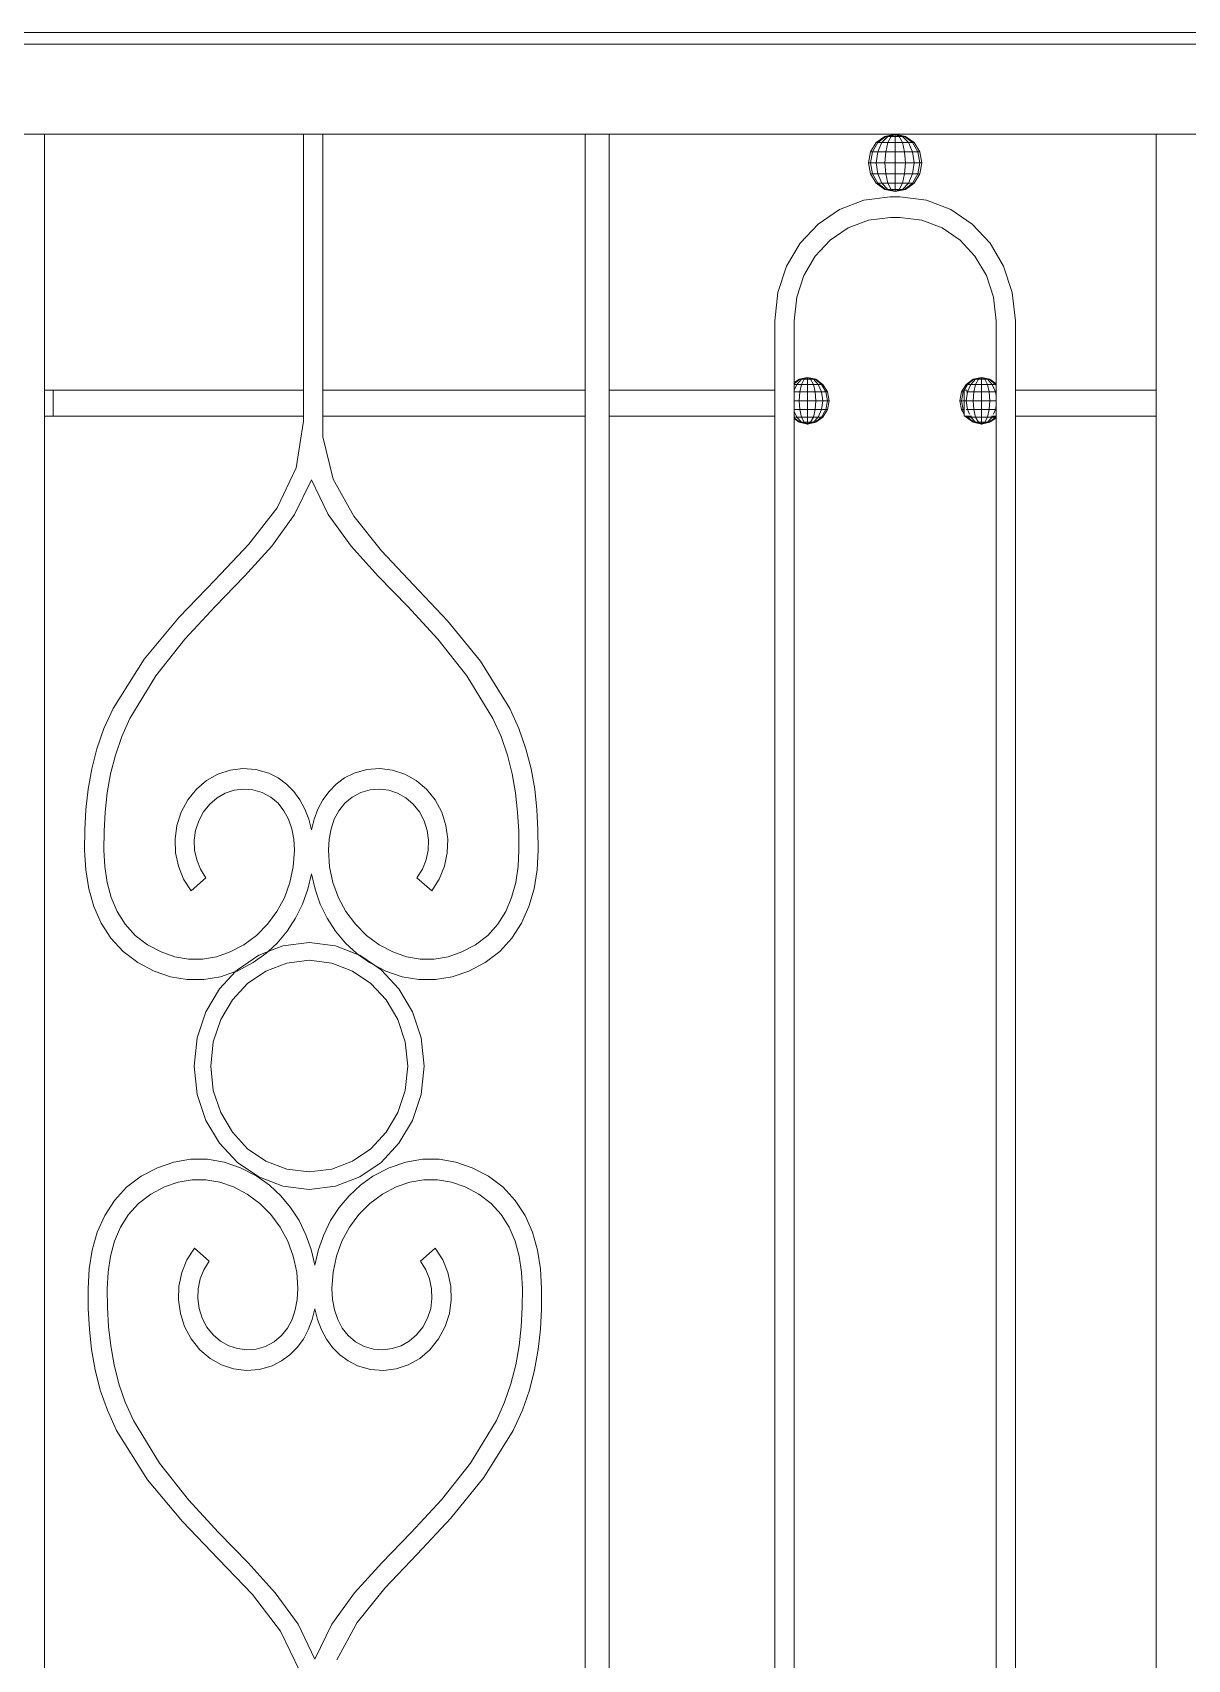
# Model space of a CAD drawing. Header units: millimetres. Extents: x 1832547 to 2001569, y -558009 to -417808.
# Drawn here: x 1952503 to 1952958, y -523340 to -522700 of the extents above; entities that cross this region are included whole.
import ezdxf

# ---------------------------------------------------------------- set-up
doc = ezdxf.new("R2010")
doc.units = ezdxf.units.MM
doc.header["$MEASUREMENT"] = 0
doc.layers.add('CA_manh 08', color=8, linetype='CONTINUOUS', lineweight=9)

msp = doc.modelspace()

# ---------------------------------------------------------------- linework, layer by layer
at = {"layer": 'CA_manh 08'}
for p, q in [((1954544.86, -522700.23), (1949274.75, -522700.23)), ((1949274.75, -522704.81), (1954544.86, -522704.81)), ((1950849.1, -522740.23), (1953667.69, -522740.23)), ((1952508.14, -522740.23), (1952498.69, -522740.23)), ((1952508.14, -522740.23), (1952508.14, -522841)), ((1952609.99, -522740.23), (1952508.14, -522740.23)), ((1952609.99, -522841), (1952609.99, -522740.23)), ((1952617.56, -522740.23), (1952609.99, -522740.23)), ((1952720.76, -522740.23), (1952617.56, -522740.23)), ((1952617.56, -522740.23), (1952617.56, -522841)), ((1952720.76, -522740.23), (1952730.22, -522740.23)), ((1952720.76, -522841), (1952720.76, -522740.23)), ((1952842.68, -522740.23), (1952730.22, -522740.23)), ((1952730.22, -522740.23), (1952730.22, -522841)), ((1952835.25, -522743.53), (1952838.66, -522741.09)), ((1952835.81, -522743.53), (1952838.96, -522741.09)), ((1952837.42, -522743.53), (1952839.84, -522741.09)), ((1952838.66, -522741.09), (1952842.68, -522740.23)), ((1952838.66, -522741.09), (1952838.96, -522741.09)), ((1952838.96, -522741.09), (1952842.68, -522740.23)), ((1952838.96, -522741.09), (1952839.84, -522741.09)), ((1952839.84, -522741.09), (1952842.68, -522740.23)), ((1952839.84, -522741.09), (1952841.14, -522741.09)), ((1952839.84, -522743.53), (1952841.14, -522741.09)), ((1952841.14, -522741.09), (1952842.68, -522740.23)), ((1952841.14, -522741.09), (1952842.68, -522741.09)), ((1952842.68, -522740.23), (1952842.68, -522741.09)), ((1952844.22, -522741.09), (1952842.68, -522740.23)), ((1952845.53, -522741.09), (1952842.68, -522740.23)), ((1952846.4, -522741.09), (1952842.68, -522740.23)), ((1952846.71, -522741.09), (1952842.68, -522740.23)), ((1952945.39, -522740.23), (1952842.68, -522740.23)), ((1952842.68, -522741.09), (1952844.22, -522741.09)), ((1952842.68, -522741.09), (1952842.68, -522743.53)), ((1952844.22, -522741.09), (1952845.53, -522741.09)), ((1952845.53, -522743.53), (1952844.22, -522741.09)), ((1952845.53, -522741.09), (1952846.4, -522741.09)), ((1952847.94, -522743.53), (1952845.53, -522741.09)), ((1952846.4, -522741.09), (1952846.71, -522741.09)), ((1952849.55, -522743.53), (1952846.4, -522741.09)), ((1952850.12, -522743.53), (1952846.71, -522741.09)), ((1952945.39, -522841), (1952945.39, -522740.23)), ((1952832.17, -522751.52), (1952832.97, -522747.2)), ((1952832.97, -522747.2), (1952835.25, -522743.53)), ((1952832.97, -522747.2), (1952833.71, -522747.2)), ((1952832.97, -522751.52), (1952833.71, -522747.2)), ((1952833.71, -522747.2), (1952835.81, -522743.53)), ((1952833.71, -522747.2), (1952835.81, -522747.2)), ((1952835.25, -522743.53), (1952835.81, -522743.53)), ((1952835.25, -522751.52), (1952835.81, -522747.2)), ((1952835.81, -522743.53), (1952837.42, -522743.53)), ((1952835.81, -522747.2), (1952837.42, -522743.53)), ((1952835.81, -522747.2), (1952838.96, -522747.2)), ((1952837.42, -522743.53), (1952839.84, -522743.53)), ((1952838.66, -522751.52), (1952838.96, -522747.2)), ((1952838.96, -522747.2), (1952839.84, -522743.53)), ((1952838.96, -522747.2), (1952842.68, -522747.2)), ((1952839.84, -522743.53), (1952842.68, -522743.53)), ((1952842.68, -522743.53), (1952845.53, -522743.53)), ((1952842.68, -522743.53), (1952842.68, -522747.2)), ((1952842.68, -522747.2), (1952846.4, -522747.2)), ((1952842.68, -522747.2), (1952842.68, -522751.52)), ((1952845.53, -522743.53), (1952847.94, -522743.53)), ((1952846.4, -522747.2), (1952845.53, -522743.53)), ((1952846.4, -522747.2), (1952849.55, -522747.2)), ((1952846.71, -522751.52), (1952846.4, -522747.2)), ((1952847.94, -522743.53), (1952849.55, -522743.53)), ((1952849.55, -522747.2), (1952847.94, -522743.53)), ((1952849.55, -522743.53), (1952850.12, -522743.53)), ((1952851.66, -522747.2), (1952849.55, -522743.53)), ((1952849.55, -522747.2), (1952851.66, -522747.2)), ((1952850.12, -522751.52), (1952849.55, -522747.2)), ((1952852.4, -522747.2), (1952850.12, -522743.53)), ((1952851.66, -522747.2), (1952852.4, -522747.2)), ((1952852.4, -522751.52), (1952851.66, -522747.2)), ((1952853.2, -522751.52), (1952852.4, -522747.2)), ((1952832.17, -522751.52), (1952832.97, -522751.52)), ((1952832.97, -522755.84), (1952832.17, -522751.52)), ((1952832.97, -522751.52), (1952835.25, -522751.52)), ((1952833.71, -522755.84), (1952832.97, -522751.52)), ((1952835.25, -522751.52), (1952838.66, -522751.52)), ((1952835.81, -522755.84), (1952835.25, -522751.52)), ((1952838.66, -522751.52), (1952842.68, -522751.52)), ((1952838.96, -522755.84), (1952838.66, -522751.52)), ((1952842.68, -522751.52), (1952846.71, -522751.52)), ((1952842.68, -522751.52), (1952842.68, -522755.84)), ((1952846.4, -522755.84), (1952846.71, -522751.52)), ((1952846.71, -522751.52), (1952850.12, -522751.52)), ((1952849.55, -522755.84), (1952850.12, -522751.52)), ((1952850.12, -522751.52), (1952852.4, -522751.52)), ((1952851.66, -522755.84), (1952852.4, -522751.52)), ((1952852.4, -522751.52), (1952853.2, -522751.52)), ((1952852.4, -522755.84), (1952853.2, -522751.52)), ((1952832.97, -522755.84), (1952833.71, -522755.84)), ((1952835.25, -522759.51), (1952832.97, -522755.84)), ((1952833.71, -522755.84), (1952835.81, -522755.84)), ((1952835.81, -522759.51), (1952833.71, -522755.84)), ((1952835.81, -522759.51), (1952835.25, -522759.51)), ((1952838.66, -522761.96), (1952835.25, -522759.51)), ((1952835.81, -522755.84), (1952838.96, -522755.84)), ((1952837.42, -522759.51), (1952835.81, -522755.84)), ((1952835.81, -522759.51), (1952837.42, -522759.51)), ((1952838.96, -522761.96), (1952835.81, -522759.51)), ((1952837.42, -522759.51), (1952839.84, -522759.51)), ((1952839.84, -522761.96), (1952837.42, -522759.51)), ((1952838.96, -522755.84), (1952842.68, -522755.84)), ((1952839.84, -522759.51), (1952838.96, -522755.84)), ((1952839.84, -522759.51), (1952842.68, -522759.51)), ((1952841.14, -522761.96), (1952839.84, -522759.51)), ((1952842.68, -522755.84), (1952846.4, -522755.84)), ((1952842.68, -522755.84), (1952842.68, -522759.51)), ((1952842.68, -522759.51), (1952845.53, -522759.51)), ((1952842.68, -522759.51), (1952842.68, -522761.96)), ((1952844.22, -522761.96), (1952845.53, -522759.51)), ((1952845.53, -522759.51), (1952846.4, -522755.84)), ((1952845.53, -522759.51), (1952847.94, -522759.51)), ((1952845.53, -522761.96), (1952847.94, -522759.51)), ((1952846.4, -522755.84), (1952849.55, -522755.84)), ((1952846.4, -522761.96), (1952849.55, -522759.51)), ((1952846.71, -522761.96), (1952850.12, -522759.51)), ((1952847.94, -522759.51), (1952849.55, -522755.84)), ((1952847.94, -522759.51), (1952849.55, -522759.51)), ((1952849.55, -522755.84), (1952851.66, -522755.84)), ((1952849.55, -522759.51), (1952851.66, -522755.84)), ((1952849.55, -522759.51), (1952850.12, -522759.51)), ((1952850.12, -522759.51), (1952852.4, -522755.84)), ((1952851.66, -522755.84), (1952852.4, -522755.84)), ((1952820.83, -522769.81), (1952830.38, -522766.14)), ((1952830.38, -522766.14), (1952840.78, -522764.85)), ((1952838.66, -522761.96), (1952838.96, -522761.96)), ((1952842.68, -522762.82), (1952838.66, -522761.96)), ((1952838.96, -522761.96), (1952839.84, -522761.96)), ((1952842.68, -522762.82), (1952838.96, -522761.96)), ((1952839.84, -522761.96), (1952841.14, -522761.96)), ((1952842.68, -522762.82), (1952839.84, -522761.96)), ((1952840.78, -522764.85), (1952844.57, -522764.85)), ((1952841.14, -522761.96), (1952842.68, -522761.96)), ((1952842.68, -522762.82), (1952841.14, -522761.96)), ((1952842.68, -522761.96), (1952844.22, -522761.96)), ((1952842.68, -522762.82), (1952844.22, -522761.96)), ((1952842.68, -522761.96), (1952842.68, -522762.82)), ((1952842.68, -522762.82), (1952845.53, -522761.96)), ((1952842.68, -522762.82), (1952846.4, -522761.96)), ((1952842.68, -522762.82), (1952846.71, -522761.96)), ((1952844.22, -522761.96), (1952845.53, -522761.96)), ((1952844.57, -522764.85), (1952854.97, -522766.14)), ((1952845.53, -522761.96), (1952846.4, -522761.96)), ((1952846.4, -522761.96), (1952846.71, -522761.96)), ((1952854.97, -522766.14), (1952864.52, -522769.81)), ((1952812.4, -522775.57), (1952820.83, -522769.81)), ((1952840.82, -522772.98), (1952832.14, -522774.06)), ((1952844.54, -522772.98), (1952840.82, -522772.98)), ((1952853.21, -522774.06), (1952844.54, -522772.98)), ((1952864.52, -522769.81), (1952872.95, -522775.57)), ((1952805.36, -522783.13), (1952812.4, -522775.57)), ((1952824.17, -522777.12), (1952817.14, -522781.92)), ((1952832.14, -522774.06), (1952824.17, -522777.12)), ((1952861.18, -522777.12), (1952853.21, -522774.06)), ((1952868.21, -522781.92), (1952861.18, -522777.12)), ((1952872.95, -522775.57), (1952879.99, -522783.13)), ((1952800, -522792.18), (1952805.36, -522783.13)), ((1952817.14, -522781.92), (1952811.28, -522788.22)), ((1952874.08, -522788.23), (1952868.21, -522781.92)), ((1952879.99, -522783.13), (1952885.35, -522792.18)), ((1952796.58, -522802.45), (1952800, -522792.18)), ((1952811.28, -522788.22), (1952806.8, -522795.77)), ((1952878.55, -522795.78), (1952874.08, -522788.23)), ((1952885.35, -522792.18), (1952888.77, -522802.45)), ((1952806.8, -522795.77), (1952803.95, -522804.33)), ((1952881.4, -522804.34), (1952878.55, -522795.78)), ((1952795.38, -522813.62), (1952796.58, -522802.45)), ((1952803.95, -522804.33), (1952802.95, -522813.65)), ((1952882.4, -522813.65), (1952881.4, -522804.34)), ((1952888.77, -522802.45), (1952889.97, -522813.62)), ((1952795.38, -522841), (1952795.38, -522813.62)), ((1952802.95, -522813.65), (1952802.95, -522838.1)), ((1952882.4, -522838.46), (1952882.4, -522813.65)), ((1952889.97, -522813.62), (1952889.97, -522841)), ((1952802.95, -522838.41), (1952805.19, -522836.67)), ((1952802.95, -522838.1), (1952804.95, -522836.67)), ((1952803.95, -522838.65), (1952805.9, -522836.67)), ((1952804.95, -522836.67), (1952808.2, -522835.97)), ((1952805.19, -522836.67), (1952804.95, -522836.67)), ((1952805.19, -522836.67), (1952808.2, -522835.97)), ((1952805.19, -522836.67), (1952805.9, -522836.67)), ((1952805.9, -522836.67), (1952808.2, -522835.97)), ((1952805.9, -522836.67), (1952806.96, -522836.67)), ((1952805.9, -522838.65), (1952806.96, -522836.67)), ((1952806.96, -522836.67), (1952808.2, -522835.97)), ((1952806.96, -522836.67), (1952808.2, -522836.67)), ((1952808.2, -522835.97), (1952808.2, -522836.67)), ((1952809.45, -522836.67), (1952808.2, -522835.97)), ((1952810.51, -522836.67), (1952808.2, -522835.97)), ((1952811.21, -522836.67), (1952808.2, -522835.97)), ((1952811.46, -522836.67), (1952808.2, -522835.97)), ((1952808.2, -522836.67), (1952809.45, -522836.67)), ((1952808.2, -522836.67), (1952808.2, -522838.65)), ((1952809.45, -522836.67), (1952810.51, -522836.67)), ((1952810.51, -522838.65), (1952809.45, -522836.67)), ((1952810.51, -522836.67), (1952811.21, -522836.67)), ((1952812.46, -522838.65), (1952810.51, -522836.67)), ((1952811.21, -522836.67), (1952811.46, -522836.67)), ((1952813.76, -522838.65), (1952811.21, -522836.67)), ((1952814.22, -522838.65), (1952811.46, -522836.67)), ((1952870.63, -522838.65), (1952873.39, -522836.67)), ((1952871.09, -522838.65), (1952873.64, -522836.67)), ((1952872.39, -522838.65), (1952874.34, -522836.67)), ((1952873.39, -522836.67), (1952876.65, -522835.97)), ((1952873.64, -522836.67), (1952873.39, -522836.67)), ((1952873.64, -522836.67), (1952876.65, -522835.97)), ((1952873.64, -522836.67), (1952874.34, -522836.67)), ((1952874.34, -522836.67), (1952876.65, -522835.97)), ((1952874.34, -522836.67), (1952875.4, -522836.67)), ((1952874.34, -522838.65), (1952875.4, -522836.67)), ((1952875.4, -522836.67), (1952876.65, -522835.97)), ((1952875.4, -522836.67), (1952876.65, -522836.67)), ((1952876.65, -522835.97), (1952876.65, -522836.67)), ((1952877.89, -522836.67), (1952876.65, -522835.97)), ((1952878.95, -522836.67), (1952876.65, -522835.97)), ((1952879.66, -522836.67), (1952876.65, -522835.97)), ((1952879.91, -522836.67), (1952876.65, -522835.97)), ((1952876.65, -522836.67), (1952877.89, -522836.67)), ((1952876.65, -522836.67), (1952876.65, -522838.65)), ((1952877.89, -522836.67), (1952878.95, -522836.67)), ((1952878.95, -522838.65), (1952877.89, -522836.67)), ((1952878.95, -522836.67), (1952879.66, -522836.67)), ((1952880.9, -522838.65), (1952878.95, -522836.67)), ((1952879.66, -522836.67), (1952879.91, -522836.67)), ((1952882.21, -522838.65), (1952879.66, -522836.67)), ((1952882.4, -522838.46), (1952879.91, -522836.67)), ((1952511.57, -522841), (1952508.14, -522841)), ((1952508.14, -522851.16), (1952508.14, -522841)), ((1952511.57, -522851.16), (1952511.57, -522841)), ((1952511.57, -522841), (1952609.99, -522841)), ((1952609.99, -522841), (1952609.99, -522851.16)), ((1952617.56, -522841), (1952720.76, -522841)), ((1952617.56, -522851.16), (1952617.56, -522841)), ((1952720.76, -522851.16), (1952720.76, -522841)), ((1952730.22, -522841), (1952795.38, -522841)), ((1952730.22, -522841), (1952730.22, -522851.16)), ((1952795.38, -522851.16), (1952795.38, -522841)), ((1952802.95, -522838.1), (1952802.95, -522838.41)), ((1952802.95, -522838.41), (1952802.95, -522838.65)), ((1952802.95, -522838.65), (1952803.95, -522838.65)), ((1952802.95, -522840.92), (1952803.95, -522838.65)), ((1952802.95, -522838.65), (1952802.95, -522840.92)), ((1952802.95, -522840.92), (1952802.95, -522841.62)), ((1952802.95, -522841.62), (1952805.19, -522841.62)), ((1952802.95, -522841.62), (1952802.95, -522845.12)), ((1952803.95, -522838.65), (1952805.9, -522838.65)), ((1952804.95, -522845.12), (1952805.19, -522841.62)), ((1952805.19, -522841.62), (1952805.9, -522838.65)), ((1952805.19, -522841.62), (1952808.2, -522841.62)), ((1952805.9, -522838.65), (1952808.2, -522838.65)), ((1952808.2, -522838.65), (1952810.51, -522838.65)), ((1952808.2, -522838.65), (1952808.2, -522841.62)), ((1952808.2, -522841.62), (1952811.21, -522841.62)), ((1952808.2, -522841.62), (1952808.2, -522845.12)), ((1952810.51, -522838.65), (1952812.46, -522838.65)), ((1952811.21, -522841.62), (1952810.51, -522838.65)), ((1952811.21, -522841.62), (1952813.76, -522841.62)), ((1952811.46, -522845.12), (1952811.21, -522841.62)), ((1952812.46, -522838.65), (1952813.76, -522838.65)), ((1952813.76, -522841.62), (1952812.46, -522838.65)), ((1952813.76, -522838.65), (1952814.22, -522838.65)), ((1952815.47, -522841.62), (1952813.76, -522838.65)), ((1952813.76, -522841.62), (1952815.47, -522841.62)), ((1952814.22, -522845.12), (1952813.76, -522841.62)), ((1952816.07, -522841.62), (1952814.22, -522838.65)), ((1952815.47, -522841.62), (1952816.07, -522841.62)), ((1952816.07, -522845.12), (1952815.47, -522841.62)), ((1952816.72, -522845.12), (1952816.07, -522841.62)), ((1952868.14, -522845.12), (1952868.78, -522841.62)), ((1952868.78, -522841.62), (1952870.63, -522838.65)), ((1952868.78, -522841.62), (1952869.38, -522841.62)), ((1952868.78, -522845.12), (1952869.38, -522841.62)), ((1952869.38, -522841.62), (1952869.79, -522841)), ((1952869.38, -522841.62), (1952869.79, -522841.62)), ((1952869.79, -522841), (1952871.09, -522838.65)), ((1952871.01, -522841), (1952869.79, -522841)), ((1952869.79, -522841), (1952869.79, -522841.62)), ((1952869.79, -522841.62), (1952869.79, -522845.12)), ((1952870.56, -522841.62), (1952871.09, -522841.62)), ((1952870.63, -522838.65), (1952871.09, -522838.65)), ((1952870.63, -522845.12), (1952871.09, -522841.62)), ((1952871.09, -522838.65), (1952872.39, -522838.65)), ((1952871.09, -522841.62), (1952872.39, -522838.65)), ((1952871.09, -522841.62), (1952873.64, -522841.62)), ((1952872.39, -522838.65), (1952874.34, -522838.65)), ((1952873.39, -522845.12), (1952873.64, -522841.62)), ((1952873.64, -522841.62), (1952874.34, -522838.65)), ((1952873.64, -522841.62), (1952876.65, -522841.62)), ((1952874.34, -522838.65), (1952876.65, -522838.65)), ((1952876.65, -522838.65), (1952878.95, -522838.65)), ((1952876.65, -522838.65), (1952876.65, -522841.62)), ((1952876.65, -522841.62), (1952879.66, -522841.62)), ((1952876.65, -522841.62), (1952876.65, -522845.12)), ((1952878.95, -522838.65), (1952880.9, -522838.65)), ((1952879.66, -522841.62), (1952878.95, -522838.65)), ((1952879.66, -522841.62), (1952882.21, -522841.62)), ((1952879.91, -522845.12), (1952879.66, -522841.62)), ((1952880.9, -522838.65), (1952882.21, -522838.65)), ((1952882.21, -522841.62), (1952880.9, -522838.65)), ((1952882.21, -522838.65), (1952882.4, -522838.65)), ((1952882.4, -522838.99), (1952882.21, -522838.65)), ((1952882.21, -522841.62), (1952882.4, -522841.62)), ((1952882.4, -522843.09), (1952882.21, -522841.62)), ((1952882.4, -522841), (1952882.28, -522841)), ((1952882.4, -522838.65), (1952882.4, -522838.46)), ((1952882.4, -522838.99), (1952882.4, -522838.65)), ((1952882.4, -522841), (1952882.4, -522838.99)), ((1952882.4, -522841.62), (1952882.4, -522841)), ((1952882.4, -522843.09), (1952882.4, -522841.62)), ((1952882.4, -522845.12), (1952882.4, -522843.09)), ((1952945.39, -522841), (1952889.97, -522841)), ((1952889.97, -522841), (1952889.97, -522851.16)), ((1952945.39, -522841), (1952945.39, -522851.16)), ((1952802.95, -522845.12), (1952804.95, -522845.12)), ((1952802.95, -522845.12), (1952802.95, -522848.61)), ((1952802.95, -522848.61), (1952805.19, -522848.61)), ((1952802.95, -522848.61), (1952802.95, -522849.32)), ((1952803.95, -522851.58), (1952802.95, -522849.32)), ((1952802.95, -522849.32), (1952802.95, -522851.58)), ((1952804.95, -522845.12), (1952808.2, -522845.12)), ((1952805.19, -522848.61), (1952804.95, -522845.12)), ((1952805.19, -522848.61), (1952808.2, -522848.61)), ((1952805.9, -522851.58), (1952805.19, -522848.61)), ((1952808.2, -522845.12), (1952811.46, -522845.12)), ((1952808.2, -522845.12), (1952808.2, -522848.61)), ((1952808.2, -522848.61), (1952811.21, -522848.61)), ((1952808.2, -522848.61), (1952808.2, -522851.58)), ((1952810.51, -522851.58), (1952811.21, -522848.61)), ((1952811.21, -522848.61), (1952811.46, -522845.12)), ((1952811.21, -522848.61), (1952813.76, -522848.61)), ((1952811.46, -522845.12), (1952814.22, -522845.12)), ((1952812.46, -522851.58), (1952813.76, -522848.61)), ((1952813.76, -522848.61), (1952814.22, -522845.12)), ((1952813.76, -522848.61), (1952815.47, -522848.61)), ((1952813.76, -522851.58), (1952815.47, -522848.61)), ((1952814.22, -522845.12), (1952816.07, -522845.12)), ((1952814.22, -522851.58), (1952816.07, -522848.61)), ((1952815.47, -522848.61), (1952816.07, -522845.12)), ((1952815.47, -522848.61), (1952816.07, -522848.61)), ((1952816.07, -522845.12), (1952816.72, -522845.12)), ((1952816.07, -522848.61), (1952816.72, -522845.12)), ((1952868.14, -522845.12), (1952868.78, -522845.12)), ((1952868.78, -522848.61), (1952868.14, -522845.12)), ((1952869.38, -522848.61), (1952868.78, -522845.12)), ((1952868.78, -522845.12), (1952869.79, -522845.12)), ((1952868.78, -522848.61), (1952869.38, -522848.61)), ((1952869.79, -522850.23), (1952868.78, -522848.61)), ((1952869.38, -522848.61), (1952869.79, -522848.61)), ((1952869.79, -522849.32), (1952869.38, -522848.61)), ((1952869.79, -522845.12), (1952870.63, -522845.12)), ((1952869.79, -522845.12), (1952869.79, -522848.61)), ((1952869.79, -522848.61), (1952869.79, -522849.32)), ((1952869.79, -522849.32), (1952869.79, -522850.23)), ((1952870.56, -522848.61), (1952871.09, -522848.61)), ((1952870.63, -522845.12), (1952873.39, -522845.12)), ((1952871.09, -522848.61), (1952870.63, -522845.12)), ((1952871.09, -522848.61), (1952873.64, -522848.61)), ((1952871.88, -522850.42), (1952871.09, -522848.61)), ((1952873.39, -522845.12), (1952876.65, -522845.12)), ((1952873.64, -522848.61), (1952873.39, -522845.12)), ((1952873.64, -522848.61), (1952876.65, -522848.61)), ((1952874.34, -522851.58), (1952873.64, -522848.61)), ((1952876.65, -522845.12), (1952879.91, -522845.12)), ((1952876.65, -522845.12), (1952876.65, -522848.61)), ((1952876.65, -522848.61), (1952879.66, -522848.61)), ((1952876.65, -522848.61), (1952876.65, -522851.58)), ((1952878.95, -522851.58), (1952879.66, -522848.61)), ((1952879.66, -522848.61), (1952879.91, -522845.12)), ((1952879.66, -522848.61), (1952882.21, -522848.61)), ((1952879.91, -522845.12), (1952882.4, -522845.12)), ((1952881.41, -522850.42), (1952882.21, -522848.61)), ((1952882.21, -522848.61), (1952882.4, -522847.14)), ((1952882.21, -522848.61), (1952882.4, -522848.61)), ((1952882.4, -522847.14), (1952882.4, -522845.12)), ((1952882.4, -522848.61), (1952882.4, -522847.14)), ((1952882.4, -522851.16), (1952882.4, -522848.61)), ((1952508.14, -522851.16), (1952511.57, -522851.16)), ((1952508.14, -522851.16), (1952508.14, -523363.43)), ((1952609.99, -522851.16), (1952511.57, -522851.16)), ((1952609.99, -522853.15), (1952607.15, -522871.46)), ((1952609.99, -522853.15), (1952609.99, -522851.16)), ((1952720.76, -522851.16), (1952617.56, -522851.16)), ((1952617.56, -522859.32), (1952617.56, -522851.16)), ((1952720.76, -523363.43), (1952720.76, -522851.16)), ((1952795.38, -522851.16), (1952730.22, -522851.16)), ((1952730.22, -522851.16), (1952730.22, -523363.43)), ((1952795.38, -523363.43), (1952795.38, -522851.16)), ((1952802.95, -522851.58), (1952803.95, -522851.58)), ((1952802.95, -522851.58), (1952802.95, -522851.82)), ((1952805.19, -522853.56), (1952802.95, -522851.82)), ((1952802.95, -522851.82), (1952802.95, -522852.13)), ((1952804.95, -522853.56), (1952802.95, -522852.13)), ((1952802.95, -522852.13), (1952802.95, -523368.32)), ((1952803.95, -522851.58), (1952805.9, -522851.58)), ((1952805.9, -522853.56), (1952803.95, -522851.58)), ((1952804.95, -522853.56), (1952805.19, -522853.56)), ((1952808.2, -522854.26), (1952804.95, -522853.56)), ((1952805.19, -522853.56), (1952805.9, -522853.56)), ((1952808.2, -522854.26), (1952805.19, -522853.56)), ((1952805.9, -522851.58), (1952808.2, -522851.58)), ((1952806.96, -522853.56), (1952805.9, -522851.58)), ((1952805.9, -522853.56), (1952806.96, -522853.56)), ((1952808.2, -522854.26), (1952805.9, -522853.56)), ((1952806.96, -522853.56), (1952808.2, -522853.56)), ((1952808.2, -522854.26), (1952806.96, -522853.56)), ((1952808.2, -522851.58), (1952810.51, -522851.58)), ((1952808.2, -522851.58), (1952808.2, -522853.56)), ((1952808.2, -522853.56), (1952809.45, -522853.56)), ((1952808.2, -522854.26), (1952809.45, -522853.56)), ((1952808.2, -522853.56), (1952808.2, -522854.26)), ((1952808.2, -522854.26), (1952810.51, -522853.56)), ((1952808.2, -522854.26), (1952811.21, -522853.56)), ((1952808.2, -522854.26), (1952811.46, -522853.56)), ((1952809.45, -522853.56), (1952810.51, -522851.58)), ((1952809.45, -522853.56), (1952810.51, -522853.56)), ((1952810.51, -522851.58), (1952812.46, -522851.58)), ((1952810.51, -522853.56), (1952812.46, -522851.58)), ((1952810.51, -522853.56), (1952811.21, -522853.56)), ((1952811.21, -522853.56), (1952813.76, -522851.58)), ((1952811.21, -522853.56), (1952811.46, -522853.56)), ((1952811.46, -522853.56), (1952814.22, -522851.58)), ((1952812.46, -522851.58), (1952813.76, -522851.58)), ((1952813.76, -522851.58), (1952814.22, -522851.58)), ((1952869.79, -522851.16), (1952869.79, -522850.23)), ((1952870.36, -522851.16), (1952869.79, -522851.16)), ((1952870.63, -522851.58), (1952870.36, -522851.16)), ((1952870.36, -522851.16), (1952870.84, -522851.16)), ((1952871.09, -522851.58), (1952870.63, -522851.58)), ((1952873.39, -522853.56), (1952870.63, -522851.58)), ((1952871.09, -522851.58), (1952870.84, -522851.16)), ((1952870.84, -522851.16), (1952872.2, -522851.16)), ((1952871.09, -522851.58), (1952872.39, -522851.58)), ((1952873.64, -522853.56), (1952871.09, -522851.58)), ((1952872.39, -522851.58), (1952872.2, -522851.16)), ((1952872.2, -522851.16), (1952872.69, -522851.16)), ((1952872.39, -522851.58), (1952874.34, -522851.58)), ((1952874.34, -522853.56), (1952872.39, -522851.58)), ((1952873.39, -522853.56), (1952873.64, -522853.56)), ((1952876.65, -522854.26), (1952873.39, -522853.56)), ((1952873.64, -522853.56), (1952874.34, -522853.56)), ((1952876.65, -522854.26), (1952873.64, -522853.56)), ((1952874.34, -522851.58), (1952876.65, -522851.58)), ((1952875.4, -522853.56), (1952874.34, -522851.58)), ((1952874.34, -522853.56), (1952875.4, -522853.56)), ((1952876.65, -522854.26), (1952874.34, -522853.56)), ((1952875.4, -522853.56), (1952876.65, -522853.56)), ((1952876.65, -522854.26), (1952875.4, -522853.56)), ((1952876.65, -522851.58), (1952878.95, -522851.58)), ((1952876.65, -522851.58), (1952876.65, -522853.56)), ((1952876.65, -522853.56), (1952877.89, -522853.56)), ((1952876.65, -522854.26), (1952877.89, -522853.56)), ((1952876.65, -522853.56), (1952876.65, -522854.26)), ((1952876.65, -522854.26), (1952878.95, -522853.56)), ((1952876.65, -522854.26), (1952879.66, -522853.56)), ((1952876.65, -522854.26), (1952879.91, -522853.56)), ((1952877.89, -522853.56), (1952878.95, -522851.58)), ((1952877.89, -522853.56), (1952878.95, -522853.56)), ((1952878.95, -522851.58), (1952880.9, -522851.58)), ((1952878.95, -522853.56), (1952880.9, -522851.58)), ((1952878.95, -522853.56), (1952879.66, -522853.56)), ((1952879.66, -522853.56), (1952882.21, -522851.58)), ((1952879.66, -522853.56), (1952879.91, -522853.56)), ((1952879.91, -522853.56), (1952882.4, -522851.77)), ((1952880.61, -522851.16), (1952881.09, -522851.16)), ((1952880.9, -522851.58), (1952881.09, -522851.16)), ((1952880.9, -522851.58), (1952882.21, -522851.58)), ((1952881.09, -522851.16), (1952882.4, -522851.16)), ((1952882.21, -522851.58), (1952882.4, -522851.25)), ((1952882.21, -522851.58), (1952882.4, -522851.58)), ((1952882.4, -522851.25), (1952882.4, -522851.16)), ((1952882.4, -522851.58), (1952882.4, -522851.25)), ((1952882.4, -522851.77), (1952882.4, -522851.58)), ((1952882.4, -523361.66), (1952882.4, -522851.77)), ((1952889.97, -522851.16), (1952945.39, -522851.16)), ((1952889.97, -522851.16), (1952889.97, -523363.43)), ((1952945.39, -523363.43), (1952945.39, -522851.16)), ((1952621.71, -522875.94), (1952617.56, -522859.32)), ((1952607.15, -522871.46), (1952599.56, -522887.25)), ((1952606.48, -522889.88), (1952613.1, -522876.17)), ((1952613.1, -522876.17), (1952619.72, -522889.88)), ((1952629.76, -522890.56), (1952621.71, -522875.94)), ((1952599.56, -522887.25), (1952588.51, -522901.6)), ((1952597.48, -522902.28), (1952606.48, -522889.88)), ((1952619.72, -522889.88), (1952628.71, -522902.28)), ((1952640.65, -522904.11), (1952629.76, -522890.56)), ((1952588.51, -522901.6), (1952575.26, -522915.58)), ((1952586.82, -522914.09), (1952597.48, -522902.28)), ((1952628.71, -522902.28), (1952639.37, -522914.09)), ((1952653.29, -522917.51), (1952640.65, -522904.11)), ((1952575.21, -522926.04), (1952586.82, -522914.09)), ((1952639.37, -522914.09), (1952650.99, -522926.04)), ((1952575.26, -522915.58), (1952561.09, -522930.28)), ((1952666.63, -522931.7), (1952653.29, -522917.51)), ((1952563.34, -522938.88), (1952575.21, -522926.04)), ((1952650.99, -522926.04), (1952662.85, -522938.88)), ((1952561.09, -522930.28), (1952547.29, -522946.78)), ((1952679.58, -522947.61), (1952666.63, -522931.7)), ((1952551.95, -522953.33), (1952563.34, -522938.88)), ((1952662.85, -522938.88), (1952674.25, -522953.33)), ((1952547.29, -522946.78), (1952535.11, -522966.16)), ((1952691.08, -522966.16), (1952679.58, -522947.61)), ((1952541.72, -522970.12), (1952551.95, -522953.33)), ((1952674.25, -522953.33), (1952684.47, -522970.12)), ((1952535.11, -522966.16), (1952531.48, -522974.09)), ((1952538.49, -522977.24), (1952541.72, -522970.12)), ((1952684.47, -522970.12), (1952687.7, -522977.24)), ((1952694.71, -522974.09), (1952691.08, -522966.16)), ((1952531.48, -522974.09), (1952528.71, -522982.03)), ((1952535.98, -522984.53), (1952538.49, -522977.24)), ((1952687.7, -522977.24), (1952690.21, -522984.53)), ((1952697.49, -522982.03), (1952694.71, -522974.09)), ((1952528.71, -522982.03), (1952526.67, -522989.99)), ((1952699.52, -522989.99), (1952697.49, -522982.03)), ((1952526.67, -522989.99), (1952525.28, -522997.97)), ((1952534.12, -522991.95), (1952535.98, -522984.53)), ((1952581.16, -522990.42), (1952576.35, -522992.01)), ((1952586.17, -522989.8), (1952581.16, -522990.42)), ((1952591.26, -522990.2), (1952586.17, -522989.8)), ((1952596.3, -522991.64), (1952591.26, -522990.2)), ((1952634.93, -522990.2), (1952629.89, -522991.64)), ((1952640.02, -522989.8), (1952634.93, -522990.2)), ((1952645.04, -522990.42), (1952640.02, -522989.8)), ((1952649.84, -522992.01), (1952645.04, -522990.42)), ((1952690.21, -522984.53), (1952692.08, -522991.95)), ((1952700.92, -522997.97), (1952699.52, -522989.99)), ((1952532.81, -522999.45), (1952534.12, -522991.95)), ((1952571.88, -522994.52), (1952567.87, -522997.92)), ((1952576.35, -522992.01), (1952571.88, -522994.52)), ((1952600.03, -522993.51), (1952596.3, -522991.64)), ((1952603.32, -522995.93), (1952600.03, -522993.51)), ((1952606.16, -522998.82), (1952603.32, -522995.93)), ((1952622.88, -522995.93), (1952620.03, -522998.82)), ((1952626.16, -522993.51), (1952622.88, -522995.93)), ((1952629.89, -522991.64), (1952626.16, -522993.51)), ((1952654.31, -522994.52), (1952649.84, -522992.01)), ((1952658.32, -522997.92), (1952654.31, -522994.52)), ((1952692.08, -522991.95), (1952693.38, -522999.45)), ((1952525.28, -522997.97), (1952524.42, -523005.96)), ((1952531.99, -523006.98), (1952532.81, -522999.45)), ((1952564.46, -523002.17), (1952561.86, -523007.03)), ((1952567.87, -522997.92), (1952564.46, -523002.17)), ((1952573.1, -523003.8), (1952576, -523001.34)), ((1952576, -523001.34), (1952579.22, -522999.52)), ((1952579.22, -522999.52), (1952582.69, -522998.37)), ((1952582.69, -522998.37), (1952586.32, -522997.92)), ((1952586.32, -522997.92), (1952590, -522998.21)), ((1952590, -522998.21), (1952593.66, -522999.26)), ((1952593.66, -522999.26), (1952597.09, -523001.07)), ((1952597.09, -523001.07), (1952599.97, -523003.48)), ((1952599.97, -523003.48), (1952602.3, -523006.41)), ((1952608.56, -523002.13), (1952606.16, -522998.82)), ((1952610.52, -523005.79), (1952608.56, -523002.13)), ((1952617.63, -523002.13), (1952615.68, -523005.79)), ((1952620.03, -522998.82), (1952617.63, -523002.13)), ((1952623.89, -523006.41), (1952626.23, -523003.48)), ((1952626.23, -523003.48), (1952629.1, -523001.07)), ((1952629.1, -523001.07), (1952632.54, -522999.26)), ((1952632.54, -522999.26), (1952636.19, -522998.21)), ((1952636.19, -522998.21), (1952639.88, -522997.92)), ((1952639.88, -522997.92), (1952643.5, -522998.37)), ((1952643.5, -522998.37), (1952646.97, -522999.52)), ((1952646.97, -522999.52), (1952650.2, -523001.34)), ((1952650.2, -523001.34), (1952653.09, -523003.8)), ((1952661.73, -523002.17), (1952658.32, -522997.92)), ((1952664.33, -523007.02), (1952661.73, -523002.17)), ((1952693.38, -522999.45), (1952694.2, -523006.98)), ((1952701.77, -523005.96), (1952700.92, -522997.97)), ((1952524.42, -523005.96), (1952524, -523013.96)), ((1952531.57, -523014.49), (1952531.99, -523006.98)), ((1952561.86, -523007.03), (1952560.2, -523012.21)), ((1952568.75, -523010.39), (1952570.64, -523006.87)), ((1952570.64, -523006.87), (1952573.1, -523003.8)), ((1952602.3, -523006.41), (1952604.1, -523009.8)), ((1952604.1, -523009.8), (1952605.38, -523013.58)), ((1952612.03, -523009.76), (1952610.52, -523005.79)), ((1952613.1, -523013.96), (1952612.03, -523009.76)), ((1952614.16, -523009.76), (1952613.1, -523013.96)), ((1952615.68, -523005.79), (1952614.16, -523009.76)), ((1952620.81, -523013.58), (1952622.09, -523009.8)), ((1952622.09, -523009.8), (1952623.89, -523006.41)), ((1952653.09, -523003.8), (1952655.56, -523006.87)), ((1952655.56, -523006.87), (1952657.44, -523010.39)), ((1952665.99, -523012.21), (1952664.33, -523007.02)), ((1952694.2, -523006.98), (1952694.63, -523014.49)), ((1952702.2, -523013.96), (1952701.77, -523005.96)), ((1952524, -523013.96), (1952523.9, -523021.98)), ((1952531.47, -523021.92), (1952531.57, -523014.49)), ((1952560.2, -523012.21), (1952559.47, -523017.57)), ((1952567.02, -523018.04), (1952567.55, -523014.15)), ((1952567.55, -523014.15), (1952568.75, -523010.39)), ((1952605.38, -523013.58), (1952606.14, -523017.66)), ((1952620.05, -523017.66), (1952620.81, -523013.58)), ((1952657.44, -523010.39), (1952658.65, -523014.15)), ((1952658.65, -523014.15), (1952659.17, -523018.04)), ((1952666.73, -523017.57), (1952665.99, -523012.21)), ((1952694.63, -523014.49), (1952694.73, -523021.92)), ((1952702.29, -523021.98), (1952702.2, -523013.96)), ((1952523.9, -523021.98), (1952524.31, -523029.7)), ((1952531.79, -523028.43), (1952531.47, -523021.92)), ((1952559.47, -523017.57), (1952559.66, -523022.97)), ((1952567.17, -523021.94), (1952567.02, -523018.04)), ((1952567.98, -523025.77), (1952567.17, -523021.94)), ((1952606.39, -523021.99), (1952605.94, -523028.47)), ((1952606.14, -523017.66), (1952606.39, -523021.99)), ((1952619.8, -523021.99), (1952620.05, -523017.66)), ((1952620.25, -523028.47), (1952619.8, -523021.99)), ((1952659.02, -523021.94), (1952658.21, -523025.77)), ((1952659.17, -523018.04), (1952659.02, -523021.94)), ((1952666.54, -523022.97), (1952666.73, -523017.57)), ((1952694.73, -523021.92), (1952694.41, -523028.43)), ((1952701.88, -523029.69), (1952702.29, -523021.98)), ((1952532.73, -523034.69), (1952531.79, -523028.43)), ((1952559.66, -523022.97), (1952560.77, -523028.26)), ((1952560.77, -523028.26), (1952562.8, -523033.29)), ((1952569.46, -523029.41), (1952567.98, -523025.77)), ((1952605.94, -523028.47), (1952604.61, -523034.72)), ((1952621.58, -523034.72), (1952620.25, -523028.47)), ((1952658.21, -523025.77), (1952656.73, -523029.41)), ((1952663.39, -523033.29), (1952665.42, -523028.26)), ((1952665.42, -523028.26), (1952666.54, -523022.97)), ((1952694.41, -523028.43), (1952693.47, -523034.69)), ((1952524.31, -523029.7), (1952525.51, -523037.13)), ((1952534.34, -523040.62), (1952532.73, -523034.69)), ((1952562.8, -523033.29), (1952565.74, -523037.92)), ((1952565.74, -523037.92), (1952571.59, -523032.77)), ((1952571.59, -523032.77), (1952569.46, -523029.41)), ((1952604.61, -523034.72), (1952602.45, -523040.64)), ((1952611.69, -523037.34), (1952613.1, -523031.22)), ((1952613.1, -523031.22), (1952614.51, -523037.34)), ((1952623.75, -523040.64), (1952621.58, -523034.72)), ((1952656.73, -523029.41), (1952654.6, -523032.77)), ((1952654.6, -523032.77), (1952660.46, -523037.92)), ((1952660.46, -523037.92), (1952663.39, -523033.29)), ((1952693.47, -523034.69), (1952691.85, -523040.62)), ((1952700.68, -523037.13), (1952701.88, -523029.69)), ((1952525.51, -523037.13), (1952527.54, -523044.17)), ((1952536.68, -523046.13), (1952534.34, -523040.62)), ((1952602.45, -523040.64), (1952599.5, -523046.13)), ((1952609.61, -523043.2), (1952611.69, -523037.34)), ((1952614.51, -523037.34), (1952616.59, -523043.2)), ((1952626.69, -523046.13), (1952623.75, -523040.64)), ((1952691.85, -523040.62), (1952689.51, -523046.13)), ((1952698.66, -523044.17), (1952700.68, -523037.13)), ((1952527.54, -523044.17), (1952530.44, -523050.71)), ((1952539.81, -523051.11), (1952536.68, -523046.13)), ((1952599.5, -523046.13), (1952595.82, -523051.11)), ((1952606.89, -523048.72), (1952609.61, -523043.2)), ((1952616.59, -523043.2), (1952619.31, -523048.72)), ((1952630.37, -523051.11), (1952626.69, -523046.13)), ((1952689.51, -523046.13), (1952686.39, -523051.11)), ((1952695.75, -523050.71), (1952698.66, -523044.17)), ((1952530.44, -523050.71), (1952534.26, -523056.63)), ((1952543.76, -523055.49), (1952539.81, -523051.11)), ((1952595.82, -523051.11), (1952591.45, -523055.49)), ((1952599.65, -523058.51), (1952603.56, -523053.84)), ((1952603.56, -523053.84), (1952606.89, -523048.72)), ((1952619.31, -523048.72), (1952622.63, -523053.84)), ((1952622.63, -523053.84), (1952626.54, -523058.51)), ((1952634.74, -523055.49), (1952630.37, -523051.11)), ((1952686.39, -523051.11), (1952682.43, -523055.49)), ((1952691.94, -523056.63), (1952695.75, -523050.71)), ((1952534.26, -523056.63), (1952539.04, -523061.83)), ((1952548.6, -523059.16), (1952543.76, -523055.49)), ((1952553.95, -523061.98), (1952548.6, -523059.16)), ((1952586.45, -523059.16), (1952581.11, -523061.98)), ((1952591.45, -523055.49), (1952586.45, -523059.16)), ((1952599.65, -523058.51), (1952596.04, -523061.87)), ((1952596.04, -523061.87), (1952601.88, -523059.62)), ((1952612.24, -523058.34), (1952601.88, -523059.62)), ((1952622.6, -523059.62), (1952612.24, -523058.34)), ((1952622.6, -523059.62), (1952631.59, -523063.07)), ((1952626.54, -523058.51), (1952630.99, -523062.65)), ((1952639.74, -523059.16), (1952634.74, -523055.49)), ((1952645.08, -523061.98), (1952639.74, -523059.16)), ((1952677.59, -523059.16), (1952672.24, -523061.98)), ((1952682.43, -523055.49), (1952677.59, -523059.16)), ((1952687.16, -523061.83), (1952691.94, -523056.63)), ((1952539.04, -523061.83), (1952544.82, -523066.2)), ((1952544.82, -523066.2), (1952551.19, -523069.55)), ((1952553.95, -523061.98), (1952559.36, -523063.86)), ((1952564.8, -523064.8), (1952559.36, -523063.86)), ((1952570.26, -523064.8), (1952564.8, -523064.8)), ((1952575.71, -523063.86), (1952570.26, -523064.8)), ((1952581.11, -523061.98), (1952575.71, -523063.86)), ((1952583.86, -523069.55), (1952590.23, -523066.2)), ((1952592.37, -523063.28), (1952583.97, -523069.02)), ((1952590.23, -523066.2), (1952595.2, -523062.65)), ((1952596.04, -523061.87), (1952592.37, -523063.28)), ((1952595.2, -523062.65), (1952596.04, -523061.87)), ((1952595.2, -523069.49), (1952603.36, -523066.36)), ((1952603.36, -523066.36), (1952612.24, -523065.26)), ((1952612.24, -523065.26), (1952621.13, -523066.36)), ((1952621.13, -523066.36), (1952629.29, -523069.49)), ((1952631.59, -523063.07), (1952630.99, -523062.65)), ((1952631.59, -523063.07), (1952635.96, -523066.2)), ((1952632.12, -523063.28), (1952631.59, -523063.07)), ((1952637.85, -523067.19), (1952632.12, -523063.28)), ((1952635.96, -523066.2), (1952637.85, -523067.19)), ((1952642.33, -523069.55), (1952637.85, -523067.19)), ((1952637.85, -523067.19), (1952640.52, -523069.02)), ((1952650.49, -523063.86), (1952645.08, -523061.98)), ((1952655.93, -523064.8), (1952650.49, -523063.86)), ((1952661.39, -523064.8), (1952655.93, -523064.8)), ((1952666.84, -523063.86), (1952661.39, -523064.8)), ((1952672.24, -523061.98), (1952666.84, -523063.86)), ((1952681.37, -523066.2), (1952675, -523069.55)), ((1952681.37, -523066.2), (1952687.16, -523061.83)), ((1952551.19, -523069.55), (1952557.68, -523071.78)), ((1952557.68, -523071.78), (1952564.24, -523072.9)), ((1952564.24, -523072.9), (1952570.82, -523072.9)), ((1952570.82, -523072.9), (1952577.37, -523071.78)), ((1952576.97, -523076.54), (1952583.29, -523069.75)), ((1952583.29, -523069.75), (1952577.37, -523071.78)), ((1952583.97, -523069.02), (1952583.29, -523069.75)), ((1952583.29, -523069.75), (1952583.86, -523069.55)), ((1952588, -523074.41), (1952595.2, -523069.49)), ((1952629.29, -523069.49), (1952636.49, -523074.41)), ((1952647.52, -523076.54), (1952640.52, -523069.02)), ((1952642.33, -523069.55), (1952648.82, -523071.78)), ((1952655.38, -523072.9), (1952648.82, -523071.78)), ((1952661.96, -523072.9), (1952655.38, -523072.9)), ((1952661.96, -523072.9), (1952668.51, -523071.78)), ((1952668.51, -523071.78), (1952675, -523069.55)), ((1952576.97, -523076.54), (1952571.63, -523085.56)), ((1952582, -523080.87), (1952588, -523074.41)), ((1952636.49, -523074.41), (1952642.49, -523080.87)), ((1952652.86, -523085.56), (1952647.52, -523076.54)), ((1952571.63, -523085.56), (1952568.22, -523095.78)), ((1952577.42, -523088.6), (1952582, -523080.87)), ((1952642.49, -523080.87), (1952647.07, -523088.6)), ((1952656.26, -523095.78), (1952652.86, -523085.56)), ((1952574.5, -523097.36), (1952577.42, -523088.6)), ((1952647.07, -523088.6), (1952649.99, -523097.36)), ((1952568.22, -523095.78), (1952567.03, -523106.91)), ((1952573.47, -523106.91), (1952574.5, -523097.36)), ((1952649.99, -523097.36), (1952651.02, -523106.91)), ((1952657.46, -523106.91), (1952656.26, -523095.78)), ((1952567.03, -523106.91), (1952568.22, -523118.04)), ((1952574.5, -523116.45), (1952573.47, -523106.91)), ((1952651.02, -523106.91), (1952649.99, -523116.45)), ((1952656.26, -523118.04), (1952657.46, -523106.91)), ((1952568.22, -523118.04), (1952571.63, -523128.26)), ((1952577.42, -523125.21), (1952574.5, -523116.45)), ((1952649.99, -523116.45), (1952647.07, -523125.21)), ((1952652.86, -523128.26), (1952656.26, -523118.04)), ((1952582, -523132.95), (1952577.42, -523125.21)), ((1952647.07, -523125.21), (1952642.49, -523132.95)), ((1952571.63, -523128.26), (1952576.97, -523137.27)), ((1952647.52, -523137.27), (1952652.86, -523128.26)), ((1952576.97, -523137.27), (1952583.97, -523144.8)), ((1952588, -523139.4), (1952582, -523132.95)), ((1952642.49, -523132.95), (1952636.49, -523139.4)), ((1952640.52, -523144.8), (1952647.52, -523137.27)), ((1952559.03, -523144.66), (1952565.59, -523143.54)), ((1952565.59, -523143.54), (1952572.17, -523143.54)), ((1952572.17, -523143.54), (1952578.73, -523144.66)), ((1952595.2, -523144.32), (1952588, -523139.4)), ((1952603.36, -523147.45), (1952595.2, -523144.32)), ((1952629.29, -523144.32), (1952621.13, -523147.45)), ((1952636.49, -523139.4), (1952629.29, -523144.32)), ((1952650.17, -523144.66), (1952656.73, -523143.54)), ((1952656.73, -523143.54), (1952663.31, -523143.54)), ((1952663.31, -523143.54), (1952669.87, -523144.66)), ((1952540.39, -523154.6), (1952546.17, -523150.24)), ((1952546.17, -523150.24), (1952552.54, -523146.89)), ((1952552.54, -523146.89), (1952559.03, -523144.66)), ((1952578.73, -523144.66), (1952585.22, -523146.89)), ((1952583.97, -523144.8), (1952592.37, -523150.54)), ((1952585.22, -523146.89), (1952591.59, -523150.24)), ((1952591.59, -523150.24), (1952596.56, -523153.79)), ((1952592.37, -523150.54), (1952601.88, -523154.19)), ((1952612.24, -523148.56), (1952603.36, -523147.45)), ((1952621.13, -523147.45), (1952612.24, -523148.56)), ((1952622.6, -523154.19), (1952632.12, -523150.54)), ((1952632.12, -523150.54), (1952640.52, -523144.8)), ((1952632.35, -523153.79), (1952637.31, -523150.24)), ((1952637.31, -523150.24), (1952643.69, -523146.89)), ((1952643.69, -523146.89), (1952650.17, -523144.66)), ((1952669.87, -523144.66), (1952676.36, -523146.89)), ((1952682.73, -523150.24), (1952676.36, -523146.89)), ((1952682.73, -523150.24), (1952688.51, -523154.6)), ((1952535.61, -523159.81), (1952540.39, -523154.6)), ((1952549.96, -523157.28), (1952545.12, -523160.95)), ((1952555.3, -523154.46), (1952549.96, -523157.28)), ((1952555.3, -523154.46), (1952560.71, -523152.58)), ((1952566.16, -523151.64), (1952560.71, -523152.58)), ((1952571.62, -523151.64), (1952566.16, -523151.64)), ((1952577.06, -523152.58), (1952571.62, -523151.64)), ((1952582.46, -523154.46), (1952577.06, -523152.58)), ((1952587.8, -523157.28), (1952582.46, -523154.46)), ((1952592.81, -523160.95), (1952587.8, -523157.28)), ((1952596.56, -523153.79), (1952601.01, -523157.93)), ((1952601.88, -523154.19), (1952612.24, -523155.48)), ((1952612.24, -523155.48), (1952622.6, -523154.19)), ((1952627.89, -523157.93), (1952632.35, -523153.79)), ((1952641.1, -523157.28), (1952636.1, -523160.95)), ((1952646.44, -523154.46), (1952641.1, -523157.28)), ((1952651.84, -523152.58), (1952646.44, -523154.46)), ((1952657.29, -523151.64), (1952651.84, -523152.58)), ((1952662.74, -523151.64), (1952657.29, -523151.64)), ((1952668.19, -523152.58), (1952662.74, -523151.64)), ((1952673.6, -523154.46), (1952668.19, -523152.58)), ((1952678.94, -523157.28), (1952673.6, -523154.46)), ((1952683.79, -523160.95), (1952678.94, -523157.28)), ((1952688.51, -523154.6), (1952693.29, -523159.81)), ((1952531.79, -523165.73), (1952535.61, -523159.81)), ((1952545.12, -523160.95), (1952541.16, -523165.33)), ((1952597.17, -523165.32), (1952592.81, -523160.95)), ((1952601.01, -523157.93), (1952604.91, -523162.6)), ((1952604.91, -523162.6), (1952608.24, -523167.72)), ((1952620.66, -523167.72), (1952623.99, -523162.6)), ((1952623.99, -523162.6), (1952627.89, -523157.93)), ((1952636.1, -523160.95), (1952631.73, -523165.32)), ((1952687.74, -523165.33), (1952683.79, -523160.95)), ((1952693.29, -523159.81), (1952697.11, -523165.73)), ((1952528.89, -523172.27), (1952531.79, -523165.73)), ((1952541.16, -523165.33), (1952538.04, -523170.31)), ((1952600.86, -523170.3), (1952597.17, -523165.32)), ((1952608.24, -523167.72), (1952610.96, -523173.24)), ((1952617.94, -523173.24), (1952620.66, -523167.72)), ((1952631.73, -523165.32), (1952628.05, -523170.3)), ((1952690.87, -523170.31), (1952687.74, -523165.33)), ((1952697.11, -523165.73), (1952700.01, -523172.27)), ((1952526.86, -523179.31), (1952528.89, -523172.27)), ((1952535.7, -523175.81), (1952534.08, -523181.74)), ((1952538.04, -523170.31), (1952535.7, -523175.81)), ((1952603.8, -523175.8), (1952600.86, -523170.3)), ((1952605.97, -523181.72), (1952603.8, -523175.8)), ((1952610.96, -523173.24), (1952613.04, -523179.09)), ((1952615.86, -523179.09), (1952617.94, -523173.24)), ((1952625.1, -523175.8), (1952622.94, -523181.72)), ((1952628.05, -523170.3), (1952625.1, -523175.8)), ((1952693.21, -523175.81), (1952690.87, -523170.31)), ((1952694.82, -523181.74), (1952693.21, -523175.81)), ((1952700.01, -523172.27), (1952702.04, -523179.31)), ((1952525.67, -523186.74), (1952526.86, -523179.31)), ((1952534.08, -523181.74), (1952533.14, -523188.01)), ((1952564.15, -523183.15), (1952567.09, -523178.52)), ((1952567.09, -523178.52), (1952572.94, -523183.67)), ((1952607.3, -523187.97), (1952605.97, -523181.72)), ((1952613.04, -523179.09), (1952614.45, -523185.22)), ((1952614.45, -523185.22), (1952615.86, -523179.09)), ((1952622.94, -523181.72), (1952621.6, -523187.97)), ((1952655.96, -523183.67), (1952661.81, -523178.52)), ((1952661.81, -523178.52), (1952664.75, -523183.15)), ((1952695.76, -523188.01), (1952694.82, -523181.74)), ((1952702.04, -523179.31), (1952703.24, -523186.74)), ((1952525.25, -523194.46), (1952525.67, -523186.74)), ((1952533.14, -523188.01), (1952532.82, -523194.52)), ((1952561.01, -523193.47), (1952562.13, -523188.18)), ((1952562.13, -523188.18), (1952564.15, -523183.15)), ((1952570.81, -523187.03), (1952569.34, -523190.67)), ((1952572.94, -523183.67), (1952570.81, -523187.03)), ((1952607.75, -523194.45), (1952607.3, -523187.97)), ((1952621.6, -523187.97), (1952621.15, -523194.45)), ((1952658.09, -523187.03), (1952655.96, -523183.67)), ((1952659.56, -523190.67), (1952658.09, -523187.03)), ((1952664.75, -523183.15), (1952666.78, -523188.18)), ((1952666.78, -523188.18), (1952667.89, -523193.47)), ((1952696.08, -523194.52), (1952695.76, -523188.01)), ((1952703.24, -523186.74), (1952703.65, -523194.46)), ((1952525.35, -523202.48), (1952525.25, -523194.46)), ((1952532.82, -523194.52), (1952532.92, -523201.95)), ((1952560.82, -523198.87), (1952561.01, -523193.47)), ((1952568.53, -523194.49), (1952568.38, -523198.4)), ((1952569.34, -523190.67), (1952568.53, -523194.49)), ((1952607.49, -523198.78), (1952607.75, -523194.45)), ((1952621.15, -523194.45), (1952621.41, -523198.78)), ((1952660.38, -523194.49), (1952659.56, -523190.67)), ((1952660.52, -523198.4), (1952660.38, -523194.49)), ((1952667.89, -523193.47), (1952668.08, -523198.87)), ((1952695.98, -523201.95), (1952696.08, -523194.52)), ((1952703.65, -523194.46), (1952703.55, -523202.48)), ((1952532.92, -523201.95), (1952533.34, -523209.46)), ((1952561.55, -523204.23), (1952560.82, -523198.87)), ((1952568.38, -523198.4), (1952568.9, -523202.29)), ((1952606.73, -523202.86), (1952607.49, -523198.78)), ((1952621.41, -523198.78), (1952622.17, -523202.86)), ((1952660, -523202.29), (1952660.52, -523198.4)), ((1952668.08, -523198.87), (1952667.35, -523204.23)), ((1952695.56, -523209.46), (1952695.98, -523201.95)), ((1952525.78, -523210.48), (1952525.35, -523202.48)), ((1952563.22, -523209.41), (1952561.55, -523204.23)), ((1952568.9, -523202.29), (1952570.11, -523206.04)), ((1952570.11, -523206.04), (1952571.99, -523209.57)), ((1952603.66, -523210.03), (1952605.46, -523206.64)), ((1952605.46, -523206.64), (1952606.73, -523202.86)), ((1952613.39, -523206.68), (1952611.87, -523210.64)), ((1952614.45, -523202.48), (1952613.39, -523206.68)), ((1952615.52, -523206.68), (1952614.45, -523202.48)), ((1952617.03, -523210.64), (1952615.52, -523206.68)), ((1952622.17, -523202.86), (1952623.45, -523206.64)), ((1952623.45, -523206.64), (1952625.25, -523210.03)), ((1952656.91, -523209.57), (1952658.8, -523206.04)), ((1952658.8, -523206.04), (1952660, -523202.29)), ((1952667.35, -523204.23), (1952665.68, -523209.41)), ((1952703.55, -523202.48), (1952703.13, -523210.48)), ((1952526.63, -523218.47), (1952525.78, -523210.48)), ((1952533.34, -523209.46), (1952534.17, -523216.98)), ((1952565.82, -523214.27), (1952563.22, -523209.41)), ((1952569.23, -523218.51), (1952565.82, -523214.27)), ((1952571.99, -523209.57), (1952574.46, -523212.64)), ((1952574.46, -523212.64), (1952577.35, -523215.1)), ((1952598.44, -523215.37), (1952601.32, -523212.96)), ((1952601.32, -523212.96), (1952603.66, -523210.03)), ((1952609.92, -523214.31), (1952607.51, -523217.62)), ((1952611.87, -523210.64), (1952609.92, -523214.31)), ((1952618.99, -523214.31), (1952617.03, -523210.64)), ((1952621.39, -523217.62), (1952618.99, -523214.31)), ((1952625.25, -523210.03), (1952627.58, -523212.96)), ((1952627.58, -523212.96), (1952630.46, -523215.37)), ((1952651.55, -523215.1), (1952654.45, -523212.64)), ((1952654.45, -523212.64), (1952656.91, -523209.57)), ((1952663.08, -523214.27), (1952659.67, -523218.51)), ((1952665.68, -523209.41), (1952663.08, -523214.27)), ((1952694.74, -523216.98), (1952695.56, -523209.46)), ((1952703.13, -523210.48), (1952702.27, -523218.47)), ((1952528.03, -523226.45), (1952526.63, -523218.47)), ((1952534.17, -523216.98), (1952535.47, -523224.48)), ((1952573.23, -523221.91), (1952569.23, -523218.51)), ((1952577.35, -523215.1), (1952580.58, -523216.92)), ((1952580.58, -523216.92), (1952584.05, -523218.07)), ((1952584.05, -523218.07), (1952587.67, -523218.52)), ((1952587.67, -523218.52), (1952591.36, -523218.23)), ((1952591.36, -523218.23), (1952595.01, -523217.18)), ((1952595.01, -523217.18), (1952598.44, -523215.37)), ((1952604.67, -523220.51), (1952601.38, -523222.92)), ((1952607.51, -523217.62), (1952604.67, -523220.51)), ((1952624.23, -523220.51), (1952621.39, -523217.62)), ((1952627.52, -523222.92), (1952624.23, -523220.51)), ((1952630.46, -523215.37), (1952633.89, -523217.18)), ((1952633.89, -523217.18), (1952637.55, -523218.23)), ((1952637.55, -523218.23), (1952641.23, -523218.52)), ((1952641.23, -523218.52), (1952644.85, -523218.07)), ((1952644.85, -523218.07), (1952648.33, -523216.92)), ((1952648.33, -523216.92), (1952651.55, -523215.1)), ((1952659.67, -523218.51), (1952655.67, -523221.91)), ((1952693.43, -523224.48), (1952694.74, -523216.98)), ((1952702.27, -523218.47), (1952700.88, -523226.45)), ((1952530.06, -523234.41), (1952528.03, -523226.45)), ((1952535.47, -523224.48), (1952537.34, -523231.91)), ((1952577.7, -523224.43), (1952573.23, -523221.91)), ((1952582.51, -523226.02), (1952577.7, -523224.43)), ((1952587.52, -523226.64), (1952582.51, -523226.02)), ((1952592.62, -523226.24), (1952587.52, -523226.64)), ((1952597.66, -523224.8), (1952592.62, -523226.24)), ((1952601.38, -523222.92), (1952597.66, -523224.8)), ((1952631.25, -523224.8), (1952627.52, -523222.92)), ((1952636.29, -523226.24), (1952631.25, -523224.8)), ((1952641.38, -523226.64), (1952636.29, -523226.24)), ((1952646.39, -523226.02), (1952641.38, -523226.64)), ((1952651.2, -523224.43), (1952646.39, -523226.02)), ((1952655.67, -523221.91), (1952651.2, -523224.43)), ((1952691.57, -523231.91), (1952693.43, -523224.48)), ((1952700.88, -523226.45), (1952698.84, -523234.41)), ((1952537.34, -523231.91), (1952539.84, -523239.2)), ((1952689.06, -523239.2), (1952691.57, -523231.91)), ((1952532.84, -523242.35), (1952530.06, -523234.41)), ((1952539.84, -523239.2), (1952543.08, -523246.32)), ((1952685.83, -523246.32), (1952689.06, -523239.2)), ((1952698.84, -523234.41), (1952696.06, -523242.35)), ((1952536.47, -523250.28), (1952532.84, -523242.35)), ((1952543.08, -523246.32), (1952553.3, -523263.11)), ((1952675.6, -523263.11), (1952685.83, -523246.32)), ((1952696.06, -523242.35), (1952692.44, -523250.28)), ((1952548.64, -523269.65), (1952536.47, -523250.28)), ((1952692.44, -523250.28), (1952680.93, -523268.83)), ((1952553.3, -523263.11), (1952564.7, -523277.56)), ((1952664.2, -523277.56), (1952675.6, -523263.11)), ((1952562.45, -523286.15), (1952548.64, -523269.65)), ((1952680.93, -523268.83), (1952667.98, -523284.73)), ((1952564.7, -523277.56), (1952576.56, -523290.39)), ((1952652.34, -523290.39), (1952664.2, -523277.56)), ((1952667.98, -523284.73), (1952654.65, -523298.93)), ((1952576.61, -523300.86), (1952562.45, -523286.15)), ((1952576.56, -523290.39), (1952588.18, -523302.35)), ((1952640.73, -523302.35), (1952652.34, -523290.39)), ((1952589.86, -523314.84), (1952576.61, -523300.86)), ((1952588.18, -523302.35), (1952598.84, -523314.16)), ((1952630.07, -523314.16), (1952640.73, -523302.35)), ((1952654.65, -523298.93), (1952642, -523312.33)), ((1952600.92, -523329.19), (1952589.86, -523314.84)), ((1952598.84, -523314.16), (1952607.83, -523326.56)), ((1952621.07, -523326.56), (1952630.07, -523314.16)), ((1952642, -523312.33), (1952631.12, -523325.88)), ((1952608.5, -523344.98), (1952600.92, -523329.19)), ((1952607.83, -523326.56), (1952614.45, -523340.27)), ((1952614.45, -523340.27), (1952621.07, -523326.56)), ((1952631.12, -523325.88), (1952623.07, -523340.5))]:
    msp.add_line(p, q, dxfattribs=at)

doc.saveas('drawing.dxf')
